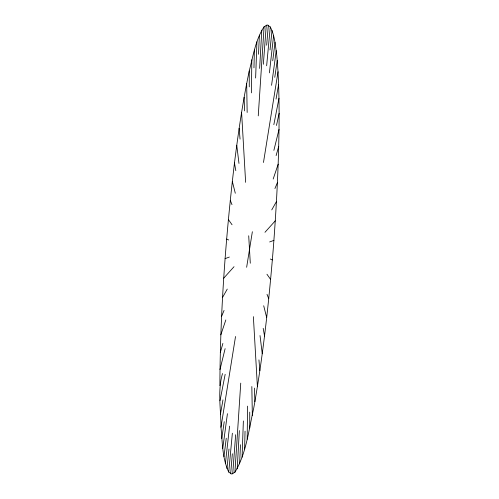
<?xml version="1.0" encoding="UTF-8"?>
<svg xmlns="http://www.w3.org/2000/svg" width="499" height="499" viewBox="0 0 499 499"><rect width="100%" height="100%" fill="white"/><g stroke="black" fill="none" stroke-linecap="round" stroke-linejoin="round"><path stroke-width="0.75" d="M219.878 385.683C220.184 311.239 225.673 236.869 234.468 162.967C238.366 132.148 242.807 101.366 249.244 70.958C253.168 56.007 255.451 39.932 264.09 26.784L267.327 24.95L270.265 26.958C274.862 35.691 275.379 45.771 276.764 55.358C278.579 74.625 279.003 93.98 279.122 113.317C279.047 158.988 276.677 204.627 273.153 250.149C268.774 303.242 263.054 356.286 253.617 408.743C248.645 430.082 246.481 453.148 234.91 472.216L231.673 474.05L228.735 472.042C222.124 458.169 222.517 442.233 220.957 427.25C221.02 409.373 217.364 390.985 222.523 373.526M247.173 439.232L247.579 406.13M251.421 92.87L251.827 59.768M244.61 448.981L245.046 431.18M253.954 67.82L254.39 50.019M242.077 457.209L243.375 420.969M255.625 78.031L256.923 41.791M239.607 463.852L240.493 444.728M258.507 54.272L259.393 35.148M237.212 468.867L239.358 430.6M259.642 68.4L261.788 30.133M234.91 472.216L240.749 383.126M258.251 115.874L264.09 26.784M232.721 473.863L235.647 434.723M263.353 64.277L266.279 25.137M230.657 473.807L232.341 453.791M266.659 45.209L268.343 25.193M228.735 472.042L232.359 433.219M266.641 65.781L270.265 26.958M226.976 468.586L228.985 449.038M270.015 49.962L272.024 30.414M225.386 463.459L229.59 426.134M269.41 72.866L273.614 35.541M223.976 456.71L226.253 438.216M272.747 60.784L275.024 42.29M222.766 448.376L227.425 413.683M271.575 85.317L276.234 50.624M221.756 438.534L224.232 421.667M274.768 77.333L277.244 60.466M220.957 427.25L235.528 336.507M246.643 267.277L252.357 231.723M263.472 162.493L278.043 71.75M220.377 414.619L222.972 399.88M276.028 99.12L278.623 84.381M220.015 400.722L225.161 374.344M273.839 124.656L278.985 98.278M276.477 125.474L279.122 113.317M219.972 369.603L225.124 348.651M273.876 150.349L279.028 129.397M220.29 352.606L222.891 343.406M276.109 155.594L278.71 146.394M220.826 334.829L225.829 319.946M273.171 179.054L278.174 164.171M221.581 316.403L224.07 310.434M274.93 188.566L277.419 182.597M222.548 297.466L227.251 289.096M271.749 209.904L276.452 201.534M223.72 278.168L234.031 266.697M264.969 232.303L275.28 220.832M225.093 258.644L229.353 257.047M269.647 241.953L273.907 240.356M226.646 239.058L228.685 239.988M270.315 259.012L272.354 259.942M228.374 219.548L232.06 224.768M266.94 274.232L270.626 279.452M230.264 200.261L231.985 204.659M267.015 294.341L268.736 298.739M232.303 181.355L235.303 193.244M263.697 305.756L266.697 317.645M234.468 162.967L235.809 170.689M263.191 328.311L264.532 336.033M236.751 145.24L238.977 163.429M260.023 335.571L262.249 353.76M239.133 128.299L240.056 139.115M258.944 359.885L259.867 370.701M241.591 112.287L245.627 182.335M248.708 235.778L250.292 263.223M253.373 316.665L257.409 386.713M244.105 97.317L244.585 110.897M254.415 388.103L254.895 401.683M246.668 83.508L247.161 112.462M251.839 386.538L252.332 415.492M249.244 70.958L249.269 86.888M249.731 412.112L249.756 428.042"/></g></svg>
